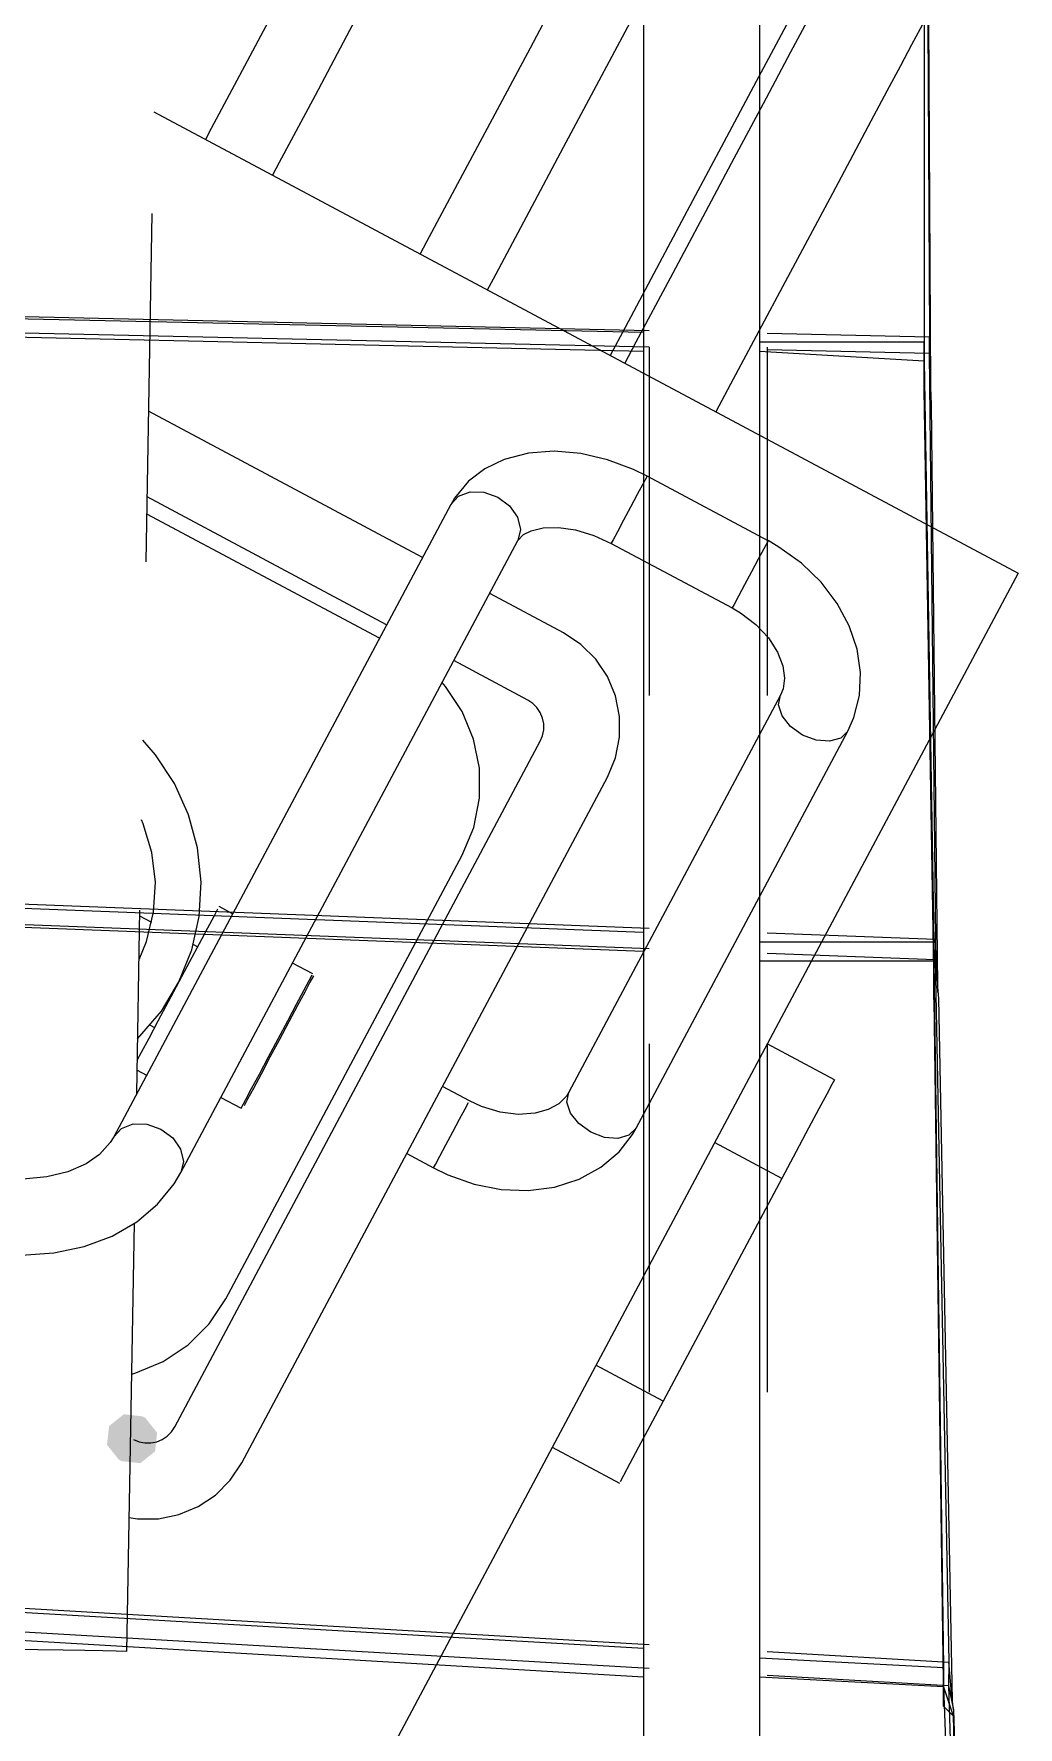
# Model space of a CAD drawing. Extents: x 3 to 592, y 5 to 207.
# Drawn here: x 140.62 to 144.21, y 39.4 to 45.57 of the extents above; entities that cross this region are included whole.
import ezdxf

# ---------------------------------------------------------------- set-up
doc = ezdxf.new("R2010")
doc.units = 0
doc.layers.get('0').update_dxf_attribs({"linetype": 'CONTINUOUS'})

msp = doc.modelspace()

# ---------------------------------------------------------------- hatches: boundary and pattern name
h = msp.add_hatch(color=7)
h.dxf.hatch_style = 2
h.paths.add_polyline_path([(140.92485, 40.374756), (140.881987, 40.428585), (140.889541, 40.496978), (140.94337, 40.539841), (141.011763, 40.532287), (141.021994, 40.526643), (141.064857, 40.472814), (141.057303, 40.40442), (141.003474, 40.361558), (140.93508, 40.369112)])
h = msp.add_hatch(color=7)
h.dxf.hatch_style = 2
h.paths.add_polyline_path([(140.92485, 40.374756), (140.881987, 40.428585), (140.889541, 40.496978), (140.94337, 40.539841), (141.011763, 40.532287), (141.021994, 40.526643), (141.064857, 40.472814), (141.057303, 40.40442), (141.003474, 40.361558), (140.93508, 40.369112)])

# ---------------------------------------------------------------- linework, layer by layer
at = {"color": 7}
for points in [[(142.54226, 47.627858), (142.532029, 47.608807), (142.514038, 47.574941), (142.486874, 47.523788), (142.450538, 47.456055), (142.405735, 47.371741), (142.35176, 47.271199), (142.289671, 47.15443), (142.219116, 47.022491), (142.140799, 46.87503), (142.054368, 46.713457), (141.960882, 46.537774), (141.859988, 46.348685), (141.752391, 46.147249), (141.638443, 45.933466), (141.518499, 45.708394), (141.39291, 45.473091), (141.262029, 45.228263), (141.240863, 45.188046)], [(142.54226, 47.627858), (142.532029, 47.608807), (142.514038, 47.574941), (142.486874, 47.523788), (142.450538, 47.456055), (142.405735, 47.371741), (142.35176, 47.271199), (142.289671, 47.15443), (142.219116, 47.022491), (142.140799, 46.87503), (142.054368, 46.713457), (141.960882, 46.537774), (141.859988, 46.348685), (141.752391, 46.147249), (141.638443, 45.933466), (141.518499, 45.708394), (141.39291, 45.473091), (141.262029, 45.228263), (141.240863, 45.188046)], [(142.793261, 47.508195), (142.783031, 47.489145), (142.765039, 47.455279), (142.737523, 47.404126), (142.701539, 47.33604), (142.656384, 47.251373), (142.602409, 47.150479), (142.539967, 47.033709), (142.469411, 46.901417), (142.390742, 46.753956), (142.304311, 46.591679), (142.210472, 46.415642), (142.109225, 46.226201), (142.001628, 46.024059), (141.887328, 45.809923), (141.767031, 45.584498), (141.641089, 45.34849), (141.510209, 45.103309), (141.485867, 45.057448)], [(142.793261, 47.508195), (142.783031, 47.489145), (142.765039, 47.455279), (142.737523, 47.404126), (142.701539, 47.33604), (142.656384, 47.251373), (142.602409, 47.150479), (142.539967, 47.033709), (142.469411, 46.901417), (142.390742, 46.753956), (142.304311, 46.591679), (142.210472, 46.415642), (142.109225, 46.226201), (142.001628, 46.024059), (141.887328, 45.809923), (141.767031, 45.584498), (141.641089, 45.34849), (141.510209, 45.103309), (141.485867, 45.057448)], [(142.024982, 44.769723), (142.049324, 44.815584), (142.180204, 45.061117), (142.306146, 45.296772), (142.426443, 45.522197), (142.540743, 45.736334), (142.648693, 45.938475), (142.749588, 46.127917), (142.843426, 46.303953), (142.929857, 46.466231), (143.008526, 46.613692), (143.079435, 46.745984), (143.141524, 46.863106), (143.195499, 46.964), (143.240654, 47.048314), (143.27699, 47.1164), (143.304154, 47.167553), (143.322499, 47.20142), (143.331318, 47.218706)], [(142.024982, 44.769723), (142.049324, 44.815584), (142.180204, 45.061117), (142.306146, 45.296772), (142.426443, 45.522197), (142.540743, 45.736334), (142.648693, 45.938475), (142.749588, 46.127917), (142.843426, 46.303953), (142.929857, 46.466231), (143.008526, 46.613692), (143.079435, 46.745984), (143.141524, 46.863106), (143.195499, 46.964), (143.240654, 47.048314), (143.27699, 47.1164), (143.304154, 47.167553), (143.322499, 47.20142), (143.331318, 47.218706)], [(142.270057, 44.638983), (142.291576, 44.6792), (142.422104, 44.924027), (142.547693, 45.15933), (142.667637, 45.384403), (142.781584, 45.597833), (142.889182, 45.799622), (142.990076, 45.988711), (143.083915, 46.164394), (143.169993, 46.325966), (143.248662, 46.473075), (143.319218, 46.605366), (143.381307, 46.721783), (143.434929, 46.822677), (143.480084, 46.906991), (143.516068, 46.974725), (143.543232, 47.025878), (143.561576, 47.059744), (143.570396, 47.076677)], [(142.270057, 44.638983), (142.291576, 44.6792), (142.422104, 44.924027), (142.547693, 45.15933), (142.667637, 45.384403), (142.781584, 45.597833), (142.889182, 45.799622), (142.990076, 45.988711), (143.083915, 46.164394), (143.169993, 46.325966), (143.248662, 46.473075), (143.319218, 46.605366), (143.381307, 46.721783), (143.434929, 46.822677), (143.480084, 46.906991), (143.516068, 46.974725), (143.543232, 47.025878), (143.561576, 47.059744), (143.570396, 47.076677)], [(143.917987, 46.649922), (143.909521, 46.6344), (143.892588, 46.602297), (143.866129, 46.552908), (143.830499, 46.486233), (143.786049, 46.402978), (143.732779, 46.302789), (143.671043, 46.186725), (143.600488, 46.054786), (143.521818, 45.907678), (143.43574, 45.745753), (143.341549, 45.569717), (143.240654, 45.380275), (143.132704, 45.177781), (143.018404, 44.963644), (142.898107, 44.738219), (142.772165, 44.502211), (142.717838, 44.400258)], [(143.917987, 46.649922), (143.909521, 46.6344), (143.892588, 46.602297), (143.866129, 46.552908), (143.830499, 46.486233), (143.786049, 46.402978), (143.732779, 46.302789), (143.671043, 46.186725), (143.600488, 46.054786), (143.521818, 45.907678), (143.43574, 45.745753), (143.341549, 45.569717), (143.240654, 45.380275), (143.132704, 45.177781), (143.018404, 44.963644), (142.898107, 44.738219), (142.772165, 44.502211), (142.717838, 44.400258)], [(142.771424, 44.371507), (142.813052, 44.449824), (142.937936, 44.683362), (143.056822, 44.906671), (143.170063, 45.119043), (143.276955, 45.319421), (143.377144, 45.507099), (143.470277, 45.681371), (143.556002, 45.841885), (143.633613, 45.987582), (143.703463, 46.118462), (143.764847, 46.233468), (143.817763, 46.332599), (143.861508, 46.415149), (143.896786, 46.481118), (143.922891, 46.529801), (143.939824, 46.561904), (143.947586, 46.576368)], [(142.771424, 44.371507), (142.813052, 44.449824), (142.937936, 44.683362), (143.056822, 44.906671), (143.170063, 45.119043), (143.276955, 45.319421), (143.377144, 45.507099), (143.470277, 45.681371), (143.556002, 45.841885), (143.633613, 45.987582), (143.703463, 46.118462), (143.764847, 46.233468), (143.817763, 46.332599), (143.861508, 46.415149), (143.896786, 46.481118), (143.922891, 46.529801), (143.939824, 46.561904), (143.947586, 46.576368)], [(143.862778, 46.072778), (143.862778, 44.45)], [(143.873996, 46.074295), (143.882463, 44.468097)], [(143.873996, 46.074295), (143.882463, 44.468097)], [(143.873996, 46.074295), (143.882463, 44.468097)], [(143.873996, 46.074295), (143.882463, 44.468097)], [(143.862778, 45.825833), (143.862778, 44.273611)], [(143.877947, 45.850881), (143.886414, 44.287017)], [(143.877947, 45.850881), (143.886414, 44.287017)], [(143.877947, 45.850881), (143.886414, 44.287017)], [(143.877947, 45.850881), (143.886414, 44.287017)], [(143.887825, 45.664931), (143.870892, 45.633181), (143.848667, 45.591554), (143.817269, 45.532287), (143.7767, 45.45644), (143.727311, 45.363659), (143.669103, 45.255004), (143.602781, 45.130826), (143.528344, 44.991126), (143.446147, 44.836962), (143.356542, 44.66904), (143.260233, 44.488417), (143.156869, 44.295095), (143.103247, 44.194554)], [(143.887825, 45.664931), (143.870892, 45.633181), (143.848667, 45.591554), (143.817269, 45.532287), (143.7767, 45.45644), (143.727311, 45.363659), (143.669103, 45.255004), (143.602781, 45.130826), (143.528344, 44.991126), (143.446147, 44.836962), (143.356542, 44.66904), (143.260233, 44.488417), (143.156869, 44.295095), (143.103247, 44.194554)], [(142.839722, 45.614167), (142.839722, 45.190833), (142.839722, 44.732222), (142.839722, 44.273611), (142.839722, 43.815), (142.839722, 43.321111), (142.839722, 42.827222), (142.839722, 42.333333), (142.839722, 41.839444), (142.839722, 41.310278), (142.839722, 40.781111), (142.839722, 40.287222), (142.839722, 39.722778), (142.839722, 39.193611)], [(143.263056, 45.614167), (143.263056, 45.190833), (143.263056, 44.732222), (143.263056, 44.273611), (143.263056, 43.815), (143.263056, 43.321111), (143.263056, 42.827222), (143.263056, 42.333333), (143.263056, 41.839444), (143.263056, 41.310278), (143.263056, 40.781111), (143.263056, 40.287222), (143.263056, 39.722778), (143.263056, 39.193611)], [(100.682778, 45.4025), (142.839722, 44.485278)], [(142.839722, 44.414722), (100.682778, 45.367222)], [(141.053079, 45.2882), (144.206207, 43.606156)], [(141.053079, 45.2882), (144.206207, 43.606156)], [(141.02431, 43.647944), (141.04657, 44.917749)], [(141.02431, 43.647944), (141.04657, 44.917749)], [(137.648043, 44.607336), (142.860395, 44.490816)], [(137.648043, 44.607336), (142.860395, 44.490816)], [(137.648043, 44.607336), (142.860395, 44.490816)], [(137.648043, 44.607336), (142.860395, 44.490816)], [(142.860219, 44.430527), (137.647818, 44.547048)], [(142.860219, 44.430527), (137.647818, 44.547048)], [(142.860219, 44.430527), (137.647818, 44.547048)], [(142.860219, 44.430527), (137.647818, 44.547048)], [(143.263056, 44.45), (143.862778, 44.45)], [(143.290784, 44.481256), (143.882392, 44.468203)], [(143.290784, 44.481256), (143.882392, 44.468203)], [(143.290784, 44.481256), (143.882392, 44.468203)], [(143.290784, 44.481256), (143.882392, 44.468203)], [(143.862778, 44.45), (143.862778, 44.379444)], [(143.862778, 44.308889), (143.862778, 44.45)], [(143.882569, 44.468027), (143.881158, 44.407702)], [(143.882569, 44.468027), (143.881158, 44.407702)], [(143.882569, 44.468027), (143.881158, 44.407702)], [(143.882569, 44.468027), (143.881158, 44.407702)], [(143.884897, 44.337429), (143.882428, 44.467956)], [(143.884897, 44.337429), (143.882428, 44.467956)], [(143.884897, 44.337429), (143.882428, 44.467956)], [(143.884897, 44.337429), (143.882428, 44.467956)], [(142.860219, 44.430421), (142.860219, 44.293543), (142.860219, 43.824349), (142.860219, 43.345276), (142.860219, 43.160421)], [(142.860219, 44.430421), (142.860219, 44.293543), (142.860219, 43.824349), (142.860219, 43.345276), (142.860219, 43.160421)], [(142.860219, 44.430421), (142.860219, 44.293543), (142.860219, 43.824349), (142.860219, 43.345276), (142.860219, 43.160421)], [(142.860219, 44.430421), (142.860219, 44.293543), (142.860219, 43.824349), (142.860219, 43.345276), (142.860219, 43.160421)], [(143.862778, 44.379444), (143.263056, 44.414722)], [(143.290784, 44.430421), (143.290784, 44.293543), (143.290784, 43.824349), (143.290784, 43.345276), (143.290784, 43.160421)], [(143.290784, 44.430421), (143.290784, 44.293543), (143.290784, 43.824349), (143.290784, 43.345276), (143.290784, 43.160421)], [(143.290784, 44.430421), (143.290784, 44.293543), (143.290784, 43.824349), (143.290784, 43.345276), (143.290784, 43.160421)], [(143.290784, 44.430421), (143.290784, 44.293543), (143.290784, 43.824349), (143.290784, 43.345276), (143.290784, 43.160421)], [(143.881016, 44.407702), (143.290819, 44.420755)], [(143.881016, 44.407702), (143.290819, 44.420755)], [(143.881016, 44.407702), (143.290819, 44.420755)], [(143.881016, 44.407702), (143.290819, 44.420755)], [(143.881016, 44.407702), (143.904653, 42.271985)], [(143.881016, 44.407702), (143.888777, 44.221082)], [(143.881016, 44.407702), (143.904653, 42.271985)], [(143.881016, 44.407702), (143.888777, 44.221082)], [(143.881016, 44.407702), (143.904653, 42.271985)], [(143.881016, 44.407702), (143.888777, 44.221082)], [(143.881016, 44.407702), (143.904653, 42.271985)], [(143.881016, 44.407702), (143.888777, 44.221082)], [(143.862778, 44.379444), (143.898056, 42.262778)], [(143.862778, 44.379444), (143.862778, 44.203056)], [(143.886908, 44.265744), (143.884791, 44.337358)], [(143.886908, 44.265744), (143.884791, 44.337358)], [(143.886908, 44.265744), (143.884791, 44.337358)], [(143.886908, 44.265744), (143.884791, 44.337358)], [(143.862778, 44.238333), (143.862778, 44.308889)], [(143.862778, 44.203056), (143.898056, 42.086389)], [(143.888778, 44.221188), (143.912414, 42.102758)], [(143.888778, 44.221188), (143.912414, 42.102758)], [(143.888778, 44.221188), (143.912414, 42.102758)], [(143.888778, 44.221188), (143.912414, 42.102758)], [(142.03299, 43.663517), (141.033923, 44.196564)], [(142.03299, 43.663517), (141.033923, 44.196564)], [(142.852457, 43.960274), (142.802363, 43.984616), (142.707819, 44.020246), (142.610805, 44.042824), (142.513791, 44.051291), (142.419246, 44.044235), (142.330699, 44.020952), (142.260496, 43.987085), (142.20123, 43.941577), (142.150077, 43.880546), (142.135966, 43.856204)], [(142.852457, 43.960274), (142.802363, 43.984616), (142.707819, 44.020246), (142.610805, 44.042824), (142.513791, 44.051291), (142.419246, 44.044235), (142.330699, 44.020952), (142.260496, 43.987085), (142.20123, 43.941577), (142.150077, 43.880546), (142.135966, 43.856204)], [(142.852457, 43.960274), (142.836582, 43.930641), (142.816474, 43.892893), (142.79178, 43.846679), (142.766732, 43.799407), (142.744508, 43.757779), (142.728632, 43.728146), (142.72193, 43.715446)], [(142.852457, 43.960274), (142.836582, 43.930641), (142.816474, 43.892893), (142.79178, 43.846679), (142.766732, 43.799407), (142.744508, 43.757779), (142.728632, 43.728146), (142.72193, 43.715446)], [(143.293606, 43.724936), (142.852281, 43.960239)], [(143.293606, 43.724936), (142.852281, 43.960239)], [(100.682778, 43.920833), (142.839722, 42.298056)], [(142.135825, 43.856275), (142.164047, 43.886967), (142.206733, 43.902842), (142.25718, 43.901783), (142.30798, 43.883792), (142.351019, 43.851689), (142.379947, 43.810414), (142.39053, 43.765964), (142.381005, 43.725394)], [(142.135825, 43.856275), (142.164047, 43.886967), (142.206733, 43.902842), (142.25718, 43.901783), (142.30798, 43.883792), (142.351019, 43.851689), (142.379947, 43.810414), (142.39053, 43.765964), (142.381005, 43.725394)], [(142.839722, 42.2275), (100.682778, 43.850278)], [(142.135825, 43.856275), (140.906394, 41.551931)], [(142.135825, 43.856275), (140.906394, 41.551931)], [(141.902251, 43.418442), (141.02842, 43.884462)], [(141.902251, 43.418442), (141.02842, 43.884462)], [(141.87611, 43.369442), (141.027326, 43.822056)], [(141.87611, 43.369442), (141.027326, 43.822056)], [(142.380899, 43.7255), (142.401713, 43.747725), (142.42923, 43.761131), (142.47368, 43.771361), (142.528713, 43.772772), (142.591155, 43.763953), (142.65783, 43.744197), (142.721683, 43.71527)], [(142.380899, 43.7255), (142.401713, 43.747725), (142.42923, 43.761131), (142.47368, 43.771361), (142.528713, 43.772772), (142.591155, 43.763953), (142.65783, 43.744197), (142.721683, 43.71527)], [(141.151504, 41.42105), (142.380935, 43.725394)], [(141.151504, 41.42105), (142.380935, 43.725394)], [(142.721718, 43.715199), (143.163043, 43.479896)], [(142.721718, 43.715199), (143.163043, 43.479896)], [(143.293606, 43.724936), (143.277731, 43.695302), (143.257623, 43.657555), (143.232928, 43.611341), (143.207881, 43.564069), (143.185656, 43.522441), (143.169781, 43.492808), (143.163078, 43.480108)], [(143.293606, 43.724936), (143.277731, 43.695302), (143.257623, 43.657555), (143.232928, 43.611341), (143.207881, 43.564069), (143.185656, 43.522441), (143.169781, 43.492808), (143.163078, 43.480108)], [(143.584471, 43.030846), (143.606696, 43.080234), (143.627158, 43.160668), (143.631038, 43.244629), (143.618691, 43.329648), (143.590116, 43.414668), (143.546019, 43.496512), (143.487457, 43.573418), (143.415844, 43.642915), (143.333646, 43.701829), (143.293782, 43.725112)], [(143.584471, 43.030846), (143.606696, 43.080234), (143.627158, 43.160668), (143.631038, 43.244629), (143.618691, 43.329648), (143.590116, 43.414668), (143.546019, 43.496512), (143.487457, 43.573418), (143.415844, 43.642915), (143.333646, 43.701829), (143.293782, 43.725112)], [(144.206207, 43.606085), (141.591418, 38.704591)], [(144.206207, 43.606085), (141.591418, 38.704591)], [(142.547657, 43.38895), (142.278135, 43.532884)], [(142.547657, 43.38895), (142.278135, 43.532884)], [(143.162867, 43.479861), (143.193206, 43.462222), (143.24965, 43.419183), (143.295158, 43.3705), (143.328319, 43.318994), (143.347369, 43.269253), (143.353719, 43.224097), (143.348781, 43.184939), (143.339256, 43.161656)], [(143.162867, 43.479861), (143.193206, 43.462222), (143.24965, 43.419183), (143.295158, 43.3705), (143.328319, 43.318994), (143.347369, 43.269253), (143.353719, 43.224097), (143.348781, 43.184939), (143.339256, 43.161656)], [(142.707748, 42.862782), (142.737029, 42.933338), (142.751845, 43.008127), (142.751492, 43.084327), (142.736676, 43.159116), (142.707395, 43.229318), (142.665062, 43.292818), (142.611087, 43.346793), (142.547587, 43.388774)], [(142.707748, 42.862782), (142.737029, 42.933338), (142.751845, 43.008127), (142.751492, 43.084327), (142.736676, 43.159116), (142.707395, 43.229318), (142.665062, 43.292818), (142.611087, 43.346793), (142.547587, 43.388774)], [(142.416918, 43.143876), (142.147396, 43.287809)], [(142.416918, 43.143876), (142.147396, 43.287809)], [(142.178299, 42.578549), (142.219927, 42.679091), (142.241094, 42.785983), (142.241094, 42.894991), (142.219574, 43.001883), (142.177946, 43.102424), (142.117269, 43.192735), (142.104569, 43.207552)], [(142.178299, 42.578549), (142.219927, 42.679091), (142.241094, 42.785983), (142.241094, 42.894991), (142.219574, 43.001883), (142.177946, 43.102424), (142.117269, 43.192735), (142.104569, 43.207552)], [(143.339397, 43.161585), (142.567166, 41.713785)], [(143.339397, 43.161585), (142.567166, 41.713785)], [(143.584471, 43.03081), (143.558719, 43.005057), (143.518502, 42.993416), (143.469466, 42.997296), (143.419371, 43.016346), (143.375627, 43.047391), (143.345288, 43.085844), (143.332235, 43.12606), (143.339291, 43.161691)], [(143.584471, 43.03081), (143.558719, 43.005057), (143.518502, 42.993416), (143.469466, 42.997296), (143.419371, 43.016346), (143.375627, 43.047391), (143.345288, 43.085844), (143.332235, 43.12606), (143.339291, 43.161691)], [(142.462638, 42.993522), (142.471105, 43.01363), (142.475338, 43.035149), (142.475338, 43.056669), (142.470752, 43.078188), (142.462638, 43.098297), (142.450291, 43.116288), (142.435121, 43.131811), (142.416777, 43.143805)], [(142.462638, 42.993522), (142.471105, 43.01363), (142.475338, 43.035149), (142.475338, 43.056669), (142.470752, 43.078188), (142.462638, 43.098297), (142.450291, 43.116288), (142.435121, 43.131811), (142.416777, 43.143805)], [(142.812064, 41.582975), (143.584295, 43.030775)], [(142.812064, 41.582975), (143.584295, 43.030775)], [(140.993812, 41.90873), (141.080243, 42.009624), (141.144449, 42.116869), (141.191015, 42.233286), (141.218179, 42.355347), (141.225588, 42.48023), (141.212535, 42.604761), (141.179726, 42.725763), (141.128221, 42.839711), (141.058724, 42.944133), (141.012863, 42.997049)], [(140.993812, 41.90873), (141.080243, 42.009624), (141.144449, 42.116869), (141.191015, 42.233286), (141.218179, 42.355347), (141.225588, 42.48023), (141.212535, 42.604761), (141.179726, 42.725763), (141.128221, 42.839711), (141.058724, 42.944133), (141.012863, 42.997049)], [(141.129032, 40.493703), (142.462532, 42.993486)], [(141.129032, 40.493703), (142.462532, 42.993486)], [(141.374107, 40.362928), (142.707607, 42.862712)], [(141.374107, 40.362928), (142.707607, 42.862712)], [(140.998892, 42.198431), (141.025704, 42.263695), (141.051809, 42.370234), (141.058865, 42.479595), (141.045812, 42.588251), (141.014062, 42.693026), (141.007712, 42.707489)], [(140.998892, 42.198431), (141.025704, 42.263695), (141.051809, 42.370234), (141.058865, 42.479595), (141.045812, 42.588251), (141.014062, 42.693026), (141.007712, 42.707489)], [(141.315369, 40.960993), (142.178264, 42.578479)], [(141.315369, 40.960993), (142.178264, 42.578479)], [(137.640025, 42.513763), (142.860395, 42.312378)], [(137.640025, 42.513763), (142.860395, 42.312378)], [(137.640025, 42.513763), (142.860395, 42.312378)], [(137.640025, 42.513763), (142.860395, 42.312378)], [(142.860219, 42.236602), (137.640168, 42.437974)], [(142.860219, 42.236602), (137.640168, 42.437974)], [(142.860219, 42.236602), (137.640168, 42.437974)], [(142.860219, 42.236602), (137.640168, 42.437974)], [(140.99032, 41.709022), (141.00205, 42.378139)], [(140.99032, 41.709022), (141.00205, 42.378139)], [(140.992437, 41.831084), (141.008312, 41.860717), (141.035476, 41.911517), (141.068989, 41.974311), (141.106384, 42.044867), (141.145542, 42.118245), (141.184348, 42.190564), (141.219626, 42.256886), (141.249612, 42.313331), (141.272542, 42.356017), (141.286653, 42.382122)], [(140.992437, 41.831084), (141.008312, 41.860717), (141.035476, 41.911517), (141.068989, 41.974311), (141.106384, 42.044867), (141.145542, 42.118245), (141.184348, 42.190564), (141.219626, 42.256886), (141.249612, 42.313331), (141.272542, 42.356017), (141.286653, 42.382122)], [(141.045071, 42.333016), (141.001679, 42.356299)], [(141.045071, 42.333016), (141.001679, 42.356299)], [(141.340029, 42.364589), (141.290992, 42.390695)], [(141.340029, 42.364589), (141.290992, 42.390695)], [(143.290784, 42.295762), (143.904617, 42.272126)], [(143.290784, 42.295762), (143.904617, 42.272126)], [(143.290784, 42.295762), (143.904617, 42.272126)], [(143.290784, 42.295762), (143.904617, 42.272126)], [(141.21257, 42.243692), (141.196695, 42.252159)], [(141.21257, 42.243692), (141.196695, 42.252159)], [(143.263056, 42.262778), (143.898056, 42.262778)], [(143.898056, 42.262778), (143.898056, 42.192222)], [(143.898056, 42.121667), (143.898056, 42.262778)], [(143.904758, 42.272091), (143.903347, 42.196244)], [(143.904758, 42.272091), (143.903347, 42.196244)], [(143.904758, 42.272091), (143.903347, 42.196244)], [(143.904758, 42.272091), (143.903347, 42.196244)], [(143.910403, 42.135919), (143.904758, 42.272091)], [(143.910403, 42.135919), (143.904758, 42.272091)], [(143.910403, 42.135919), (143.904758, 42.272091)], [(143.910403, 42.135919), (143.904758, 42.272091)], [(140.906429, 41.551789), (140.893377, 41.53027), (140.854924, 41.487584), (140.806241, 41.453364), (140.739566, 41.424084), (140.66266, 41.405387), (140.576229, 41.397626), (140.482391, 41.401506), (140.38326, 41.417381), (140.28166, 41.444898), (140.180413, 41.483351), (140.081988, 41.532739), (139.988854, 41.590948), (139.903835, 41.656917), (139.829046, 41.728178), (139.766604, 41.802614), (139.717568, 41.878109), (139.682291, 41.952192), (139.661477, 42.022395), (139.654068, 42.086953), (139.65936, 42.145162), (139.678057, 42.199842)], [(140.906429, 41.551789), (140.893377, 41.53027), (140.854924, 41.487584), (140.806241, 41.453364), (140.739566, 41.424084), (140.66266, 41.405387), (140.576229, 41.397626), (140.482391, 41.401506), (140.38326, 41.417381), (140.28166, 41.444898), (140.180413, 41.483351), (140.081988, 41.532739), (139.988854, 41.590948), (139.903835, 41.656917), (139.829046, 41.728178), (139.766604, 41.802614), (139.717568, 41.878109), (139.682291, 41.952192), (139.661477, 42.022395), (139.654068, 42.086953), (139.65936, 42.145162), (139.678057, 42.199842)], [(141.632481, 42.145585), (141.559104, 42.184743)], [(141.632481, 42.145585), (141.559104, 42.184743)], [(143.898056, 42.192222), (143.263056, 42.192222)], [(143.903171, 42.19635), (143.290749, 42.219986)], [(143.903171, 42.19635), (143.290749, 42.219986)], [(143.903171, 42.19635), (143.290749, 42.219986)], [(143.903171, 42.19635), (143.290749, 42.219986)], [(143.898056, 42.192222), (143.933333, 39.616944)], [(143.898056, 42.192222), (143.898056, 42.051111)], [(143.903171, 42.19635), (143.952912, 39.636947)], [(143.903171, 42.19635), (143.915518, 42.055944)], [(143.903171, 42.19635), (143.952912, 39.636947)], [(143.903171, 42.19635), (143.915518, 42.055944)], [(143.903171, 42.19635), (143.952912, 39.636947)], [(143.903171, 42.19635), (143.915518, 42.055944)], [(143.903171, 42.19635), (143.952912, 39.636947)], [(143.903171, 42.19635), (143.915518, 42.055944)], [(100.682778, 42.121667), (142.839722, 39.6875)], [(141.387865, 41.687044), (141.409385, 41.727614), (141.43796, 41.780531), (141.471121, 41.842972), (141.506399, 41.909294), (141.541324, 41.974911), (141.573779, 42.035236), (141.60059, 42.085331), (141.619993, 42.122019), (141.630576, 42.142128)], [(141.387865, 41.687044), (141.409385, 41.727614), (141.43796, 41.780531), (141.471121, 41.842972), (141.506399, 41.909294), (141.541324, 41.974911), (141.573779, 42.035236), (141.60059, 42.085331), (141.619993, 42.122019), (141.630576, 42.142128)], [(141.634774, 42.138071), (141.622427, 42.114788), (141.603377, 42.079157), (141.576919, 42.029768), (141.545522, 41.970854), (141.511302, 41.906296), (141.476377, 41.841385), (141.443922, 41.780354), (141.416052, 41.728143), (141.394886, 41.688632)], [(141.634774, 42.138071), (141.622427, 42.114788), (141.603377, 42.079157), (141.576919, 42.029768), (141.545522, 41.970854), (141.511302, 41.906296), (141.476377, 41.841385), (141.443922, 41.780354), (141.416052, 41.728143), (141.394886, 41.688632)], [(143.898056, 42.051111), (143.898056, 42.121667)], [(143.913754, 42.077499), (143.910226, 42.13606)], [(143.913754, 42.077499), (143.910226, 42.13606)], [(143.913754, 42.077499), (143.910226, 42.13606)], [(143.913754, 42.077499), (143.910226, 42.13606)], [(142.839722, 39.581667), (100.682778, 42.051111)], [(143.898056, 42.051111), (143.933333, 39.475833)], [(143.915659, 42.056121), (143.965401, 39.496718)], [(143.915659, 42.056121), (143.965401, 39.496718)], [(143.915659, 42.056121), (143.965401, 39.496718)], [(143.915659, 42.056121), (143.965401, 39.496718)], [(141.039744, 41.958084), (141.055619, 41.949617)], [(141.039744, 41.958084), (141.055619, 41.949617)], [(142.860219, 41.890421), (142.860219, 41.851615), (142.860219, 41.337618), (142.860219, 40.816212), (142.860219, 40.620421)], [(142.860219, 41.890421), (142.860219, 41.851615), (142.860219, 41.337618), (142.860219, 40.816212), (142.860219, 40.620421)], [(142.860219, 41.890421), (142.860219, 41.851615), (142.860219, 41.337618), (142.860219, 40.816212), (142.860219, 40.620421)], [(142.860219, 41.890421), (142.860219, 41.851615), (142.860219, 41.337618), (142.860219, 40.816212), (142.860219, 40.620421)], [(143.290784, 41.890421), (143.290784, 41.851615), (143.290784, 41.337618), (143.290784, 40.816212), (143.290784, 40.620421)], [(143.290784, 41.890421), (143.290784, 41.851615), (143.290784, 41.337618), (143.290784, 40.816212), (143.290784, 40.620421)], [(143.290784, 41.890421), (143.290784, 41.851615), (143.290784, 41.337618), (143.290784, 40.816212), (143.290784, 40.620421)], [(143.290784, 41.890421), (143.290784, 41.851615), (143.290784, 41.337618), (143.290784, 40.816212), (143.290784, 40.620421)], [(143.536035, 41.759752), (143.290854, 41.890632)], [(143.536035, 41.759752), (143.290854, 41.890632)], [(140.991837, 41.794748), (141.026409, 41.776403)], [(140.991837, 41.794748), (141.026409, 41.776403)], [(142.204334, 41.683093), (142.106262, 41.735304)], [(142.204334, 41.683093), (142.106262, 41.735304)], [(143.536035, 41.759752), (143.526863, 41.742819), (143.508166, 41.707541), (143.479591, 41.653919), (143.441843, 41.583363), (143.396335, 41.497638), (143.343771, 41.399213)], [(143.536035, 41.759752), (143.526863, 41.742819), (143.508166, 41.707541), (143.479591, 41.653919), (143.441843, 41.583363), (143.396335, 41.497638), (143.343771, 41.399213)], [(141.297484, 41.694664), (141.370861, 41.655506)], [(141.297484, 41.694664), (141.370861, 41.655506)], [(141.371002, 41.655436), (141.387936, 41.687186)], [(141.371002, 41.655436), (141.387936, 41.687186)], [(141.395062, 41.688702), (141.382362, 41.664714)], [(141.395062, 41.688702), (141.382362, 41.664714)], [(142.188494, 41.653389), (142.201194, 41.677026)], [(142.188494, 41.653389), (142.201194, 41.677026)], [(142.56699, 41.71375), (142.558523, 41.699991), (142.529948, 41.671769), (142.491495, 41.650602), (142.443518, 41.637197), (142.382487, 41.633316), (142.316165, 41.641783), (142.248784, 41.662597), (142.204334, 41.683058)], [(142.56699, 41.71375), (142.558523, 41.699991), (142.529948, 41.671769), (142.491495, 41.650602), (142.443518, 41.637197), (142.382487, 41.633316), (142.316165, 41.641783), (142.248784, 41.662597), (142.204334, 41.683058)], [(142.812064, 41.582975), (142.786312, 41.557222), (142.746095, 41.545581), (142.697059, 41.549461), (142.646964, 41.568511), (142.60322, 41.599556), (142.572528, 41.638008), (142.559828, 41.678225), (142.566884, 41.713856)], [(142.812064, 41.582975), (142.786312, 41.557222), (142.746095, 41.545581), (142.697059, 41.549461), (142.646964, 41.568511), (142.60322, 41.599556), (142.572528, 41.638008), (142.559828, 41.678225), (142.566884, 41.713856)], [(142.073595, 41.438019), (142.08065, 41.451071), (142.096172, 41.480705), (142.118397, 41.52198), (142.143798, 41.569605), (142.168492, 41.615819), (142.1886, 41.653213)], [(142.073595, 41.438019), (142.08065, 41.451071), (142.096172, 41.480705), (142.118397, 41.52198), (142.143798, 41.569605), (142.168492, 41.615819), (142.1886, 41.653213)], [(140.906465, 41.551825), (140.934687, 41.582164), (140.977373, 41.598391), (141.02782, 41.597333), (141.07862, 41.579341), (141.121659, 41.547239), (141.150587, 41.505964), (141.16117, 41.461514), (141.151645, 41.420944)], [(140.906465, 41.551825), (140.934687, 41.582164), (140.977373, 41.598391), (141.02782, 41.597333), (141.07862, 41.579341), (141.121659, 41.547239), (141.150587, 41.505964), (141.16117, 41.461514), (141.151645, 41.420944)], [(142.073595, 41.438019), (142.1251, 41.412971), (142.221056, 41.379105), (142.319834, 41.359702), (142.418964, 41.355821), (142.51492, 41.368169), (142.604173, 41.396744), (142.6839, 41.440488), (142.750575, 41.497285), (142.798906, 41.56008), (142.811959, 41.58301)], [(142.073595, 41.438019), (142.1251, 41.412971), (142.221056, 41.379105), (142.319834, 41.359702), (142.418964, 41.355821), (142.51492, 41.368169), (142.604173, 41.396744), (142.6839, 41.440488), (142.750575, 41.497285), (142.798906, 41.56008), (142.811959, 41.58301)], [(141.975558, 41.490336), (142.07363, 41.438124)], [(141.975558, 41.490336), (142.07363, 41.438124)], [(143.343771, 41.399354), (143.098591, 41.530235)], [(143.343771, 41.399354), (143.098591, 41.530235)], [(140.570479, 41.119919), (140.687601, 41.128386), (140.798374, 41.151669), (140.900326, 41.189416), (140.990285, 41.241274), (141.066485, 41.30548), (141.12681, 41.379916), (141.151504, 41.421191)], [(140.570479, 41.119919), (140.687601, 41.128386), (140.798374, 41.151669), (140.900326, 41.189416), (140.990285, 41.241274), (141.066485, 41.30548), (141.12681, 41.379916), (141.151504, 41.421191)], [(143.343771, 41.399354), (142.91056, 40.587612)], [(143.343771, 41.399354), (142.91056, 40.587612)], [(140.954654, 39.675647), (140.982171, 41.236336)], [(140.954654, 39.675647), (140.982171, 41.236336)], [(140.972364, 40.686778), (140.986827, 40.691012), (141.087369, 40.732639), (141.178033, 40.793317), (141.254939, 40.870223), (141.315264, 40.960887)], [(140.972364, 40.686778), (140.986827, 40.691012), (141.087369, 40.732639), (141.178033, 40.793317), (141.254939, 40.870223), (141.315264, 40.960887)], [(142.910701, 40.587542), (142.665521, 40.718422)], [(142.910701, 40.587542), (142.665521, 40.718422)], [(142.910701, 40.587542), (142.862371, 40.496878), (142.821448, 40.420325), (142.789346, 40.36), (142.766415, 40.317314), (142.754068, 40.294031)], [(142.910701, 40.587542), (142.862371, 40.496878), (142.821448, 40.420325), (142.789346, 40.36), (142.766415, 40.317314), (142.754068, 40.294031)], [(140.978678, 40.447948), (140.998787, 40.439481), (141.020306, 40.435248), (141.041826, 40.435248), (141.063345, 40.439834), (141.083453, 40.447948), (141.101445, 40.460295), (141.116967, 40.475464), (141.128962, 40.493809)], [(140.978678, 40.447948), (140.998787, 40.439481), (141.020306, 40.435248), (141.041826, 40.435248), (141.063345, 40.439834), (141.083453, 40.447948), (141.101445, 40.460295), (141.116967, 40.475464), (141.128962, 40.493809)], [(142.506488, 40.420008), (142.751669, 40.289127)], [(142.506488, 40.420008), (142.751669, 40.289127)], [(140.963191, 40.163044), (140.993178, 40.158811), (141.069378, 40.159164), (141.144166, 40.173981), (141.214722, 40.203261), (141.277869, 40.245594), (141.331844, 40.299569), (141.374178, 40.363069)], [(140.963191, 40.163044), (140.993178, 40.158811), (141.069378, 40.159164), (141.144166, 40.173981), (141.214722, 40.203261), (141.277869, 40.245594), (141.331844, 40.299569), (141.374178, 40.363069)], [(137.625188, 40.003823), (142.860395, 39.700165)], [(137.625188, 40.003823), (142.860395, 39.700165)], [(137.625188, 40.003823), (142.860395, 39.700165)], [(137.625188, 40.003823), (142.860395, 39.700165)], [(142.860219, 39.612711), (137.625328, 39.916351)], [(142.860219, 39.612711), (137.625328, 39.916351)], [(142.860219, 39.612711), (137.625328, 39.916351)], [(142.860219, 39.612711), (137.625328, 39.916351)], [(140.954654, 39.675647), (140.91479, 39.676352), (140.86646, 39.677058), (140.801196, 39.678469), (140.721468, 39.67988), (140.630099, 39.681291), (140.530262, 39.683055), (140.425488, 39.684819), (140.320007, 39.686936), (140.217349, 39.688699), (140.121393, 39.690111), (140.035315, 39.691874), (139.962643, 39.692933), (139.905493, 39.693991), (139.866335, 39.694697), (139.846226, 39.695049)], [(140.954654, 39.675647), (140.91479, 39.676352), (140.86646, 39.677058), (140.801196, 39.678469), (140.721468, 39.67988), (140.630099, 39.681291), (140.530262, 39.683055), (140.425488, 39.684819), (140.320007, 39.686936), (140.217349, 39.688699), (140.121393, 39.690111), (140.035315, 39.691874), (139.962643, 39.692933), (139.905493, 39.693991), (139.866335, 39.694697), (139.846226, 39.695049)], [(143.263056, 39.652222), (143.933333, 39.616944)], [(143.290784, 39.675188), (143.952948, 39.636735)], [(143.290784, 39.675188), (143.952948, 39.636735)], [(143.290784, 39.675188), (143.952948, 39.636735)], [(143.290784, 39.675188), (143.952948, 39.636735)], [(143.952983, 39.636771), (143.951925, 39.549282)], [(143.952983, 39.636771), (143.951925, 39.549282)], [(143.952983, 39.636771), (143.951925, 39.549282)], [(143.952983, 39.636771), (143.951925, 39.549282)], [(143.965436, 39.496541), (143.953089, 39.636947)], [(143.965436, 39.496541), (143.953089, 39.636947)], [(143.965436, 39.496541), (143.953089, 39.636947)], [(143.965436, 39.496541), (143.953089, 39.636947)], [(143.933333, 39.546389), (143.263056, 39.581667)], [(143.951784, 39.549387), (143.290678, 39.58784)], [(143.951784, 39.549387), (143.290678, 39.58784)], [(143.951784, 39.549387), (143.290678, 39.58784)], [(143.951784, 39.549387), (143.290678, 39.58784)], [(143.933333, 39.616944), (143.933333, 39.546389)], [(143.933333, 39.475833), (143.933333, 39.616944)], [(143.933333, 39.546389), (144.039167, 36.688889)], [(143.933333, 39.546389), (143.968611, 39.440556)], [(143.933333, 39.475833), (143.933333, 39.511111)], [(143.951784, 39.549387), (144.040684, 36.691182)], [(143.951784, 39.549387), (143.969775, 39.462604)], [(143.951784, 39.549387), (144.040684, 36.691182)], [(143.951784, 39.549387), (143.969775, 39.462604)], [(143.951784, 39.549387), (144.040684, 36.691182)], [(143.951784, 39.549387), (143.969775, 39.462604)], [(143.951784, 39.549387), (144.040684, 36.691182)], [(143.951784, 39.549387), (143.969775, 39.462604)], [(143.967306, 39.481548), (143.963072, 39.521765)], [(143.967306, 39.481548), (143.963072, 39.521765)], [(143.967306, 39.481548), (143.963072, 39.521765)], [(143.967306, 39.481548), (143.963072, 39.521765)], [(143.933333, 39.475833), (143.968611, 39.440556)], [(143.967059, 39.483524), (143.969528, 39.462357)], [(143.967059, 39.483524), (143.969528, 39.462357)], [(143.967059, 39.483524), (143.969528, 39.462357)], [(143.967059, 39.483524), (143.969528, 39.462357)], [(143.969705, 39.462428), (144.058605, 36.604222)], [(143.969705, 39.462428), (144.058605, 36.604222)], [(143.969705, 39.462428), (144.058605, 36.604222)], [(143.969705, 39.462428), (144.058605, 36.604222)], [(143.968611, 39.440556), (144.039167, 36.583056)]]:
    msp.add_lwpolyline(points, dxfattribs=at)

doc.saveas('drawing.dxf')
